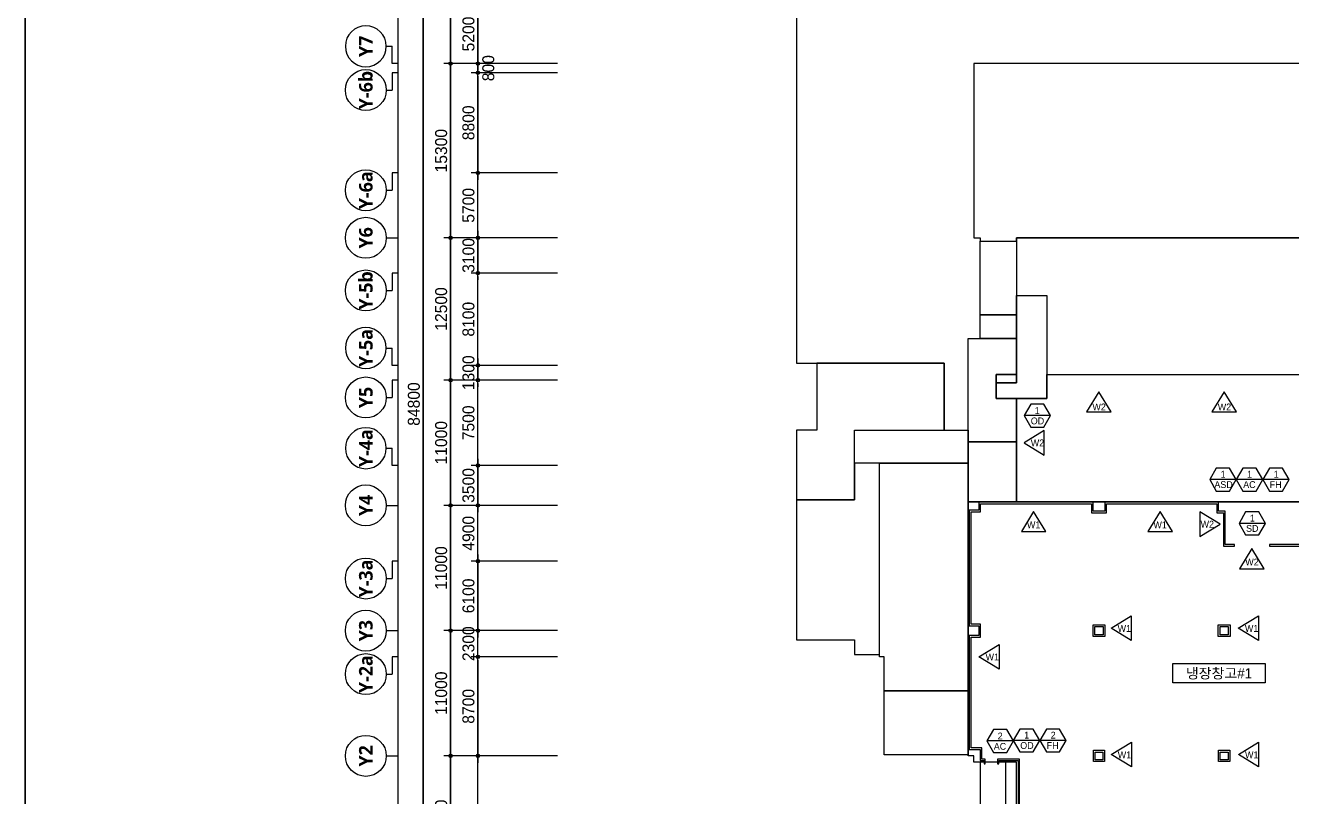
# Model space of a CAD drawing. Header units: millimetres. Extents: x 0 to 252000, y 0 to 178200.
# Drawn here: x 0 to 111317, y 65834 to 133578 of the extents above; entities that cross this region are included whole.
import ezdxf
from ezdxf.enums import TextEntityAlignment as Align

# ---------------------------------------------------------------- set-up
doc = ezdxf.new("R2010")
doc.units = ezdxf.units.MM
doc.header["$LTSCALE"] = 400
doc.header["$MEASUREMENT"] = 0
doc.header["$PDSIZE"] = -10
doc.layers.get('0').update_dxf_attribs({"linetype": 'CONTINUOUS'})
doc.layers.get('Defpoints').update_dxf_attribs({"color": 153, "linetype": 'CONTINUOUS'})
for name, color, linetype in [('A-ANNO-GRA1', 7, 'CONTINUOUS'), ('A-ANNO-TEXT1', 7, 'CONTINUOUS'), ('A-ANNO-TEXT2', 3, 'CONTINUOUS'), ('A-ST-AXIS-BUB', 7, 'CONTINUOUS'), ('A-ST-AXIS-DIM', 7, 'CONTINUOUS'), ('text', 3, 'CONTINUOUS'), ('X-SEC-종$0$A-ST-AXIS-BUB', 7, 'CONTINUOUS'), ('우레탄 스프레이 150t', 6, 'CONTINUOUS')]:
    doc.layers.add(name, color=color, linetype=linetype)
doc.layers.add('Defpoint', color=161, linetype='CONTINUOUS', plot=False)
doc.layers.add('면적', color=210, linetype='CONTINUOUS', plot=False)
doc.styles.add('SH_대대리576', font='NanumGothicBold.ttf')
doc.styles.add('SH_진천_나눔', font='gulim.ttc')
doc.styles.add('굴림', font='gulim.ttc')
doc.styles.add('송현플러스-돋움체', font='gulim.ttc')
doc.dimstyles.new('SHP 600', dxfattribs={"dimscale": 300, "dimtxt": 3.5, "dimasz": 1, "dimexe": 2, "dimexo": 2, "dimgap": 1, "dimtad": 1, "dimdec": 0, "dimzin": 0, "dimdsep": 46, "dimtxsty": '송현플러스-돋움체', "dimblk": 'DIMDOT', "dimcen": 0.09, "dimclrt": 3, "dimadec": 0, "dimazin": 1, "dimtfac": 1, "dimtdec": 0, "dimtix": 1, "dimtmove": 2, "dimatfit": 0, "dimldrblk": 'DIMDOT', "dimfxl": 1, "dimtolj": 1, "dimtzin": 0, "dimarcsym": 0})

# ---------------------------------------------------------------- blocks, each defined once
blk = doc.blocks.new('DIMDOT')
at = {"color": 0}
blk.add_line((-2, 0), (2, 0), dxfattribs=at)
for radius in [0.5, 0.25]:
    blk.add_circle((0, 0), radius, dxfattribs=at)
blk = doc.blocks.new('*D1904')
at = {"layer": 'A-ST-AXIS-DIM', "color": 0, "lineweight": -2}
for p, q in [((46782, 142716), (34382, 142716)), ((34982, 142416), (34982, 58216)), ((46782, 57916), (34382, 57916))]:
    blk.add_line(p, q, dxfattribs=at)
at = {"layer": 'Defpoints', "color": 0}
for p in [(47382, 142716), (34982, 57916), (47382, 57916)]:
    blk.add_point(p, dxfattribs=at)
at = {"layer": 'A-ST-AXIS-DIM', "color": 0, "linetype": 'ByBlock', "lineweight": -2, "xscale": 300, "yscale": 300, "zscale": 300}
for p, rotation in [((34982, 142716), 90), ((34982, 57916), 270)]:
    blk.add_blockref('DIMDOT', p, dxfattribs=dict(at, rotation=rotation))
at = {"layer": 'A-ST-AXIS-DIM', "color": 3, "insert": (34156, 100316), "char_height": 1050, "attachment_point": 5, "rotation": 90, "style": '송현플러스-돋움체'}
blk.add_mtext('\\A1;84800', dxfattribs=at)
blk = doc.blocks.new('*D1905')
at = {"layer": 'A-ST-AXIS-DIM', "color": 0, "lineweight": -2}
for p, q in [((46782, 69416), (36782, 69416)), ((37382, 69116), (37382, 58216)), ((46782, 57916), (36782, 57916))]:
    blk.add_line(p, q, dxfattribs=at)
at = {"layer": 'Defpoints', "color": 0}
for p in [(47382, 69416), (37382, 57916), (47382, 57916)]:
    blk.add_point(p, dxfattribs=at)
at = {"layer": 'A-ST-AXIS-DIM', "color": 0, "linetype": 'ByBlock', "lineweight": -2, "xscale": 300, "yscale": 300, "zscale": 300}
for p, rotation in [((37382, 69416), 90), ((37382, 57916), 270)]:
    blk.add_blockref('DIMDOT', p, dxfattribs=dict(at, rotation=rotation))
at = {"layer": 'A-ST-AXIS-DIM', "color": 3, "insert": (36556, 63666), "char_height": 1050, "attachment_point": 5, "rotation": 90, "style": '송현플러스-돋움체'}
blk.add_mtext('\\A1;11500', dxfattribs=at)
blk = doc.blocks.new('*D1906')
at = {"layer": 'A-ST-AXIS-DIM', "color": 0, "lineweight": -2}
for p, q in [((46782, 80416), (36782, 80416)), ((37382, 80116), (37382, 69716)), ((46782, 69416), (36782, 69416))]:
    blk.add_line(p, q, dxfattribs=at)
at = {"layer": 'Defpoints', "color": 0}
for p in [(47382, 80416), (37382, 69416), (47382, 69416)]:
    blk.add_point(p, dxfattribs=at)
at = {"layer": 'A-ST-AXIS-DIM', "color": 0, "linetype": 'ByBlock', "lineweight": -2, "xscale": 300, "yscale": 300, "zscale": 300}
for p, rotation in [((37382, 80416), 90), ((37382, 69416), 270)]:
    blk.add_blockref('DIMDOT', p, dxfattribs=dict(at, rotation=rotation))
at = {"layer": 'A-ST-AXIS-DIM', "color": 3, "insert": (36556, 74916), "char_height": 1050, "attachment_point": 5, "rotation": 90, "style": '송현플러스-돋움체'}
blk.add_mtext('\\A1;11000', dxfattribs=at)
blk = doc.blocks.new('*D1907')
at = {"layer": 'A-ST-AXIS-DIM', "color": 0, "lineweight": -2}
for p, q in [((46782, 91416), (36782, 91416)), ((37382, 91116), (37382, 80716)), ((46782, 80416), (36782, 80416))]:
    blk.add_line(p, q, dxfattribs=at)
at = {"layer": 'Defpoints', "color": 0}
for p in [(47382, 91416), (37382, 80416), (47382, 80416)]:
    blk.add_point(p, dxfattribs=at)
at = {"layer": 'A-ST-AXIS-DIM', "color": 0, "linetype": 'ByBlock', "lineweight": -2, "xscale": 300, "yscale": 300, "zscale": 300}
for p, rotation in [((37382, 91416), 90), ((37382, 80416), 270)]:
    blk.add_blockref('DIMDOT', p, dxfattribs=dict(at, rotation=rotation))
at = {"layer": 'A-ST-AXIS-DIM', "color": 3, "insert": (36556, 85916), "char_height": 1050, "attachment_point": 5, "rotation": 90, "style": '송현플러스-돋움체'}
blk.add_mtext('\\A1;11000', dxfattribs=at)
blk = doc.blocks.new('*D1908')
at = {"layer": 'A-ST-AXIS-DIM', "color": 0, "lineweight": -2}
for p, q in [((46782, 102416), (36782, 102416)), ((37382, 102116), (37382, 91716)), ((46782, 91416), (36782, 91416))]:
    blk.add_line(p, q, dxfattribs=at)
at = {"layer": 'Defpoints', "color": 0}
for p in [(47382, 102416), (37382, 91416), (47382, 91416)]:
    blk.add_point(p, dxfattribs=at)
at = {"layer": 'A-ST-AXIS-DIM', "color": 0, "linetype": 'ByBlock', "lineweight": -2, "xscale": 300, "yscale": 300, "zscale": 300}
for p, rotation in [((37382, 102416), 90), ((37382, 91416), 270)]:
    blk.add_blockref('DIMDOT', p, dxfattribs=dict(at, rotation=rotation))
at = {"layer": 'A-ST-AXIS-DIM', "color": 3, "insert": (36556, 96916), "char_height": 1050, "attachment_point": 5, "rotation": 90, "style": '송현플러스-돋움체'}
blk.add_mtext('\\A1;11000', dxfattribs=at)
blk = doc.blocks.new('*D1909')
at = {"layer": 'A-ST-AXIS-DIM', "color": 0, "lineweight": -2}
for p, q in [((46782, 114916), (36782, 114916)), ((37382, 114616), (37382, 102716)), ((46782, 102416), (36782, 102416))]:
    blk.add_line(p, q, dxfattribs=at)
at = {"layer": 'Defpoints', "color": 0}
for p in [(47382, 114916), (37382, 102416), (47382, 102416)]:
    blk.add_point(p, dxfattribs=at)
at = {"layer": 'A-ST-AXIS-DIM', "color": 0, "linetype": 'ByBlock', "lineweight": -2, "xscale": 300, "yscale": 300, "zscale": 300}
for p, rotation in [((37382, 114916), 90), ((37382, 102416), 270)]:
    blk.add_blockref('DIMDOT', p, dxfattribs=dict(at, rotation=rotation))
at = {"layer": 'A-ST-AXIS-DIM', "color": 3, "insert": (36556, 108666), "char_height": 1050, "attachment_point": 5, "rotation": 90, "style": '송현플러스-돋움체'}
blk.add_mtext('\\A1;12500', dxfattribs=at)
blk = doc.blocks.new('*D1910')
at = {"layer": 'A-ST-AXIS-DIM', "color": 0, "lineweight": -2}
for p, q in [((46782, 130216), (36782, 130216)), ((37382, 129916), (37382, 115216)), ((46782, 114916), (36782, 114916))]:
    blk.add_line(p, q, dxfattribs=at)
at = {"layer": 'Defpoints', "color": 0}
for p in [(47382, 130216), (37382, 114916), (47382, 114916)]:
    blk.add_point(p, dxfattribs=at)
at = {"layer": 'A-ST-AXIS-DIM', "color": 0, "linetype": 'ByBlock', "lineweight": -2, "xscale": 300, "yscale": 300, "zscale": 300}
for p, rotation in [((37382, 130216), 90), ((37382, 114916), 270)]:
    blk.add_blockref('DIMDOT', p, dxfattribs=dict(at, rotation=rotation))
at = {"layer": 'A-ST-AXIS-DIM', "color": 3, "insert": (36556, 122566), "char_height": 1050, "attachment_point": 5, "rotation": 90, "style": '송현플러스-돋움체'}
blk.add_mtext('\\A1;15300', dxfattribs=at)
blk = doc.blocks.new('*D1911')
at = {"layer": 'A-ST-AXIS-DIM', "color": 0, "lineweight": -2}
for p, q in [((46782, 142716), (36782, 142716)), ((37382, 142416), (37382, 130516)), ((46782, 130216), (36782, 130216))]:
    blk.add_line(p, q, dxfattribs=at)
at = {"layer": 'Defpoints', "color": 0}
for p in [(47382, 142716), (37382, 130216), (47382, 130216)]:
    blk.add_point(p, dxfattribs=at)
at = {"layer": 'A-ST-AXIS-DIM', "color": 0, "linetype": 'ByBlock', "lineweight": -2, "xscale": 300, "yscale": 300, "zscale": 300}
for p, rotation in [((37382, 142716), 90), ((37382, 130216), 270)]:
    blk.add_blockref('DIMDOT', p, dxfattribs=dict(at, rotation=rotation))
at = {"layer": 'A-ST-AXIS-DIM', "color": 3, "insert": (36556, 136466), "char_height": 1050, "attachment_point": 5, "rotation": 90, "style": '송현플러스-돋움체'}
blk.add_mtext('\\A1;12500', dxfattribs=at)
blk = doc.blocks.new('A-ST-AXIS-BUB-1')
at = {"layer": 'A-ST-AXIS-BUB'}
blk.add_line((0, 350), (0, 0), dxfattribs=at)
blk.add_circle((0, 950), 600, dxfattribs=at)
blk = doc.blocks.new('A-ST-AXIS-BUB-2')
at = {"layer": 'X-SEC-종$0$A-ST-AXIS-BUB'}
blk.add_line((1800, 1050, -103000), (1800, 525, -103000), dxfattribs=at)
at = {"layer": 'X-SEC-종$0$A-ST-AXIS-BUB', "elevation": -103000}
blk.add_lwpolyline([(3323, 0), (3323, 525), (1800, 525)], dxfattribs=at)
at = {"layer": 'X-SEC-종$0$A-ST-AXIS-BUB'}
blk.add_circle((1800, 2850, -103000), 1800, dxfattribs=at)
blk = doc.blocks.new('*D1945')
at = {"layer": 'A-ST-AXIS-DIM', "color": 0, "lineweight": -2}
for p, q in [((46782, 80416), (39182, 80416)), ((39782, 80716), (39782, 81016)), ((39782, 78116), (39782, 80416)), ((46782, 78116), (39182, 78116)), ((39782, 77816), (39782, 77516))]:
    blk.add_line(p, q, dxfattribs=at)
at = {"layer": 'Defpoints', "color": 0}
for p in [(39782, 80416), (47382, 80416), (47382, 78116)]:
    blk.add_point(p, dxfattribs=at)
at = {"layer": 'A-ST-AXIS-DIM', "color": 0, "linetype": 'ByBlock', "lineweight": -2, "xscale": 300, "yscale": 300, "zscale": 300}
for p, rotation in [((39782, 80416), 270), ((39782, 78116), 90)]:
    blk.add_blockref('DIMDOT', p, dxfattribs=dict(at, rotation=rotation))
at = {"layer": 'A-ST-AXIS-DIM', "color": 3, "insert": (38956, 79266), "char_height": 1050, "attachment_point": 5, "rotation": 90, "style": '송현플러스-돋움체'}
blk.add_mtext('\\A1;2300', dxfattribs=at)
blk = doc.blocks.new('*D1946')
at = {"layer": 'A-ST-AXIS-DIM', "color": 0, "lineweight": -2}
for p, q in [((46782, 78116), (39182, 78116)), ((39782, 77816), (39782, 69716)), ((46782, 69416), (39182, 69416))]:
    blk.add_line(p, q, dxfattribs=at)
at = {"layer": 'Defpoints', "color": 0}
for p in [(47382, 78116), (39782, 69416), (47382, 69416)]:
    blk.add_point(p, dxfattribs=at)
at = {"layer": 'A-ST-AXIS-DIM', "color": 0, "linetype": 'ByBlock', "lineweight": -2, "xscale": 300, "yscale": 300, "zscale": 300}
for p, rotation in [((39782, 78116), 90), ((39782, 69416), 270)]:
    blk.add_blockref('DIMDOT', p, dxfattribs=dict(at, rotation=rotation))
at = {"layer": 'A-ST-AXIS-DIM', "color": 3, "insert": (38956, 73766), "char_height": 1050, "attachment_point": 5, "rotation": 90, "style": '송현플러스-돋움체'}
blk.add_mtext('\\A1;8700', dxfattribs=at)
blk = doc.blocks.new('*D1947')
at = {"layer": 'A-ST-AXIS-DIM', "color": 0, "lineweight": -2}
for p, q in [((46782, 86516), (39182, 86516)), ((39782, 86216), (39782, 80716)), ((46782, 80416), (39182, 80416))]:
    blk.add_line(p, q, dxfattribs=at)
at = {"layer": 'Defpoints', "color": 0}
for p in [(47382, 86516), (39782, 80416), (47382, 80416)]:
    blk.add_point(p, dxfattribs=at)
at = {"layer": 'A-ST-AXIS-DIM', "color": 0, "linetype": 'ByBlock', "lineweight": -2, "xscale": 300, "yscale": 300, "zscale": 300}
for p, rotation in [((39782, 86516), 90), ((39782, 80416), 270)]:
    blk.add_blockref('DIMDOT', p, dxfattribs=dict(at, rotation=rotation))
at = {"layer": 'A-ST-AXIS-DIM', "color": 3, "insert": (38956, 83466), "char_height": 1050, "attachment_point": 5, "rotation": 90, "style": '송현플러스-돋움체'}
blk.add_mtext('\\A1;6100', dxfattribs=at)
blk = doc.blocks.new('*D1948')
at = {"layer": 'A-ST-AXIS-DIM', "color": 0, "lineweight": -2}
for p, q in [((46782, 91416), (39182, 91416)), ((39782, 86816), (39782, 91116)), ((46782, 86516), (39182, 86516))]:
    blk.add_line(p, q, dxfattribs=at)
at = {"layer": 'Defpoints', "color": 0}
for p in [(39782, 91416), (47382, 91416), (47382, 86516)]:
    blk.add_point(p, dxfattribs=at)
at = {"layer": 'A-ST-AXIS-DIM', "color": 0, "linetype": 'ByBlock', "lineweight": -2, "xscale": 300, "yscale": 300, "zscale": 300}
for p, rotation in [((39782, 91416), 90), ((39782, 86516), 270)]:
    blk.add_blockref('DIMDOT', p, dxfattribs=dict(at, rotation=rotation))
at = {"layer": 'A-ST-AXIS-DIM', "color": 3, "insert": (38956, 88966), "char_height": 1050, "attachment_point": 5, "rotation": 90, "style": '송현플러스-돋움체'}
blk.add_mtext('\\A1;4900', dxfattribs=at)
blk = doc.blocks.new('*D1949')
at = {"layer": 'A-ST-AXIS-DIM', "color": 0, "lineweight": -2}
for p, q in [((46782, 94916), (39182, 94916)), ((39782, 94616), (39782, 91716)), ((46782, 91416), (39182, 91416))]:
    blk.add_line(p, q, dxfattribs=at)
at = {"layer": 'Defpoints', "color": 0}
for p in [(47382, 94916), (39782, 91416), (47382, 91416)]:
    blk.add_point(p, dxfattribs=at)
at = {"layer": 'A-ST-AXIS-DIM', "color": 0, "linetype": 'ByBlock', "lineweight": -2, "xscale": 300, "yscale": 300, "zscale": 300}
for p, rotation in [((39782, 94916), 90), ((39782, 91416), 270)]:
    blk.add_blockref('DIMDOT', p, dxfattribs=dict(at, rotation=rotation))
at = {"layer": 'A-ST-AXIS-DIM', "color": 3, "insert": (38956, 93166), "char_height": 1050, "attachment_point": 5, "rotation": 90, "style": '송현플러스-돋움체'}
blk.add_mtext('\\A1;3500', dxfattribs=at)
blk = doc.blocks.new('*D1950')
at = {"layer": 'A-ST-AXIS-DIM', "color": 0, "lineweight": -2}
for p, q in [((46782, 102416), (39182, 102416)), ((39782, 95216), (39782, 102116)), ((46782, 94916), (39182, 94916))]:
    blk.add_line(p, q, dxfattribs=at)
at = {"layer": 'Defpoints', "color": 0}
for p in [(39782, 102416), (47382, 102416), (47382, 94916)]:
    blk.add_point(p, dxfattribs=at)
at = {"layer": 'A-ST-AXIS-DIM', "color": 0, "linetype": 'ByBlock', "lineweight": -2, "xscale": 300, "yscale": 300, "zscale": 300}
for p, rotation in [((39782, 102416), 90), ((39782, 94916), 270)]:
    blk.add_blockref('DIMDOT', p, dxfattribs=dict(at, rotation=rotation))
at = {"layer": 'A-ST-AXIS-DIM', "color": 3, "insert": (38956, 98666), "char_height": 1050, "attachment_point": 5, "rotation": 90, "style": '송현플러스-돋움체'}
blk.add_mtext('\\A1;7500', dxfattribs=at)
blk = doc.blocks.new('*D1951')
at = {"layer": 'A-ST-AXIS-DIM', "color": 0, "lineweight": -2}
for p, q in [((46782, 103716), (39182, 103716)), ((39782, 104016), (39782, 104316)), ((39782, 103716), (39782, 102416)), ((46782, 102416), (39182, 102416)), ((39782, 102116), (39782, 101816))]:
    blk.add_line(p, q, dxfattribs=at)
at = {"layer": 'Defpoints', "color": 0}
for p in [(47382, 103716), (39782, 102416), (47382, 102416)]:
    blk.add_point(p, dxfattribs=at)
at = {"layer": 'A-ST-AXIS-DIM', "color": 0, "linetype": 'ByBlock', "lineweight": -2, "xscale": 300, "yscale": 300, "zscale": 300}
for p, rotation in [((39782, 103716), 270), ((39782, 102416), 90)]:
    blk.add_blockref('DIMDOT', p, dxfattribs=dict(at, rotation=rotation))
at = {"layer": 'A-ST-AXIS-DIM', "color": 3, "insert": (38956, 103066), "char_height": 1050, "attachment_point": 5, "rotation": 90, "style": '송현플러스-돋움체'}
blk.add_mtext('\\A1;1300', dxfattribs=at)
blk = doc.blocks.new('*D1952')
at = {"layer": 'A-ST-AXIS-DIM', "color": 0, "lineweight": -2}
for p, q in [((46782, 111816), (39182, 111816)), ((39782, 104016), (39782, 111516)), ((46782, 103716), (39182, 103716))]:
    blk.add_line(p, q, dxfattribs=at)
at = {"layer": 'Defpoints', "color": 0}
for p in [(39782, 111816), (47382, 111816), (47382, 103716)]:
    blk.add_point(p, dxfattribs=at)
at = {"layer": 'A-ST-AXIS-DIM', "color": 0, "linetype": 'ByBlock', "lineweight": -2, "xscale": 300, "yscale": 300, "zscale": 300}
for p, rotation in [((39782, 111816), 90), ((39782, 103716), 270)]:
    blk.add_blockref('DIMDOT', p, dxfattribs=dict(at, rotation=rotation))
at = {"layer": 'A-ST-AXIS-DIM', "color": 3, "insert": (38956, 107766), "char_height": 1050, "attachment_point": 5, "rotation": 90, "style": '송현플러스-돋움체'}
blk.add_mtext('\\A1;8100', dxfattribs=at)
blk = doc.blocks.new('*D1953')
at = {"layer": 'A-ST-AXIS-DIM', "color": 0, "lineweight": -2}
for p, q in [((46782, 114916), (39182, 114916)), ((39782, 115216), (39782, 115516)), ((39782, 114916), (39782, 111816)), ((46782, 111816), (39182, 111816)), ((39782, 111516), (39782, 111216))]:
    blk.add_line(p, q, dxfattribs=at)
at = {"layer": 'Defpoints', "color": 0}
for p in [(47382, 114916), (39782, 111816), (47382, 111816)]:
    blk.add_point(p, dxfattribs=at)
at = {"layer": 'A-ST-AXIS-DIM', "color": 0, "linetype": 'ByBlock', "lineweight": -2, "xscale": 300, "yscale": 300, "zscale": 300}
for p, rotation in [((39782, 114916), 270), ((39782, 111816), 90)]:
    blk.add_blockref('DIMDOT', p, dxfattribs=dict(at, rotation=rotation))
at = {"layer": 'A-ST-AXIS-DIM', "color": 3, "insert": (38956, 113366), "char_height": 1050, "attachment_point": 5, "rotation": 90, "style": '송현플러스-돋움체'}
blk.add_mtext('\\A1;3100', dxfattribs=at)
blk = doc.blocks.new('*D1954')
at = {"layer": 'A-ST-AXIS-DIM', "color": 0, "lineweight": -2}
for p, q in [((46782, 120616), (39182, 120616)), ((39782, 115216), (39782, 120316)), ((46782, 114916), (39182, 114916))]:
    blk.add_line(p, q, dxfattribs=at)
at = {"layer": 'Defpoints', "color": 0}
for p in [(39782, 120616), (47382, 120616), (47382, 114916)]:
    blk.add_point(p, dxfattribs=at)
at = {"layer": 'A-ST-AXIS-DIM', "color": 0, "linetype": 'ByBlock', "lineweight": -2, "xscale": 300, "yscale": 300, "zscale": 300}
for p, rotation in [((39782, 120616), 90), ((39782, 114916), 270)]:
    blk.add_blockref('DIMDOT', p, dxfattribs=dict(at, rotation=rotation))
at = {"layer": 'A-ST-AXIS-DIM', "color": 3, "insert": (38956, 117766), "char_height": 1050, "attachment_point": 5, "rotation": 90, "style": '송현플러스-돋움체'}
blk.add_mtext('\\A1;5700', dxfattribs=at)
blk = doc.blocks.new('*D1955')
at = {"layer": 'A-ST-AXIS-DIM', "color": 0, "lineweight": -2}
for p, q in [((46782, 129416), (39182, 129416)), ((39782, 129116), (39782, 120916)), ((46782, 120616), (39182, 120616))]:
    blk.add_line(p, q, dxfattribs=at)
at = {"layer": 'Defpoints', "color": 0}
for p in [(47382, 129416), (39782, 120616), (47382, 120616)]:
    blk.add_point(p, dxfattribs=at)
at = {"layer": 'A-ST-AXIS-DIM', "color": 0, "linetype": 'ByBlock', "lineweight": -2, "xscale": 300, "yscale": 300, "zscale": 300}
for p, rotation in [((39782, 129416), 90), ((39782, 120616), 270)]:
    blk.add_blockref('DIMDOT', p, dxfattribs=dict(at, rotation=rotation))
at = {"layer": 'A-ST-AXIS-DIM', "color": 3, "insert": (38956, 125016), "char_height": 1050, "attachment_point": 5, "rotation": 90, "style": '송현플러스-돋움체'}
blk.add_mtext('\\A1;8800', dxfattribs=at)
blk = doc.blocks.new('*D1956')
at = {"layer": 'A-ST-AXIS-DIM', "color": 0, "lineweight": -2}
for p, q in [((39782, 130516), (39782, 130816)), ((46782, 130216), (39182, 130216)), ((46782, 129416), (39182, 129416)), ((39782, 129416), (39782, 130216)), ((39782, 129116), (39782, 128816))]:
    blk.add_line(p, q, dxfattribs=at)
at = {"layer": 'Defpoints', "color": 0}
for p in [(39782, 130216), (47382, 130216), (47382, 129416)]:
    blk.add_point(p, dxfattribs=at)
at = {"layer": 'A-ST-AXIS-DIM', "color": 0, "linetype": 'ByBlock', "lineweight": -2, "xscale": 300, "yscale": 300, "zscale": 300}
for p, rotation in [((39782, 130216), 270), ((39782, 129416), 90)]:
    blk.add_blockref('DIMDOT', p, dxfattribs=dict(at, rotation=rotation))
at = {"layer": 'A-ST-AXIS-DIM', "color": 3, "insert": (40702, 129816), "char_height": 1050, "attachment_point": 5, "rotation": 90, "style": '송현플러스-돋움체'}
blk.add_mtext('\\A1;800', dxfattribs=at)
blk = doc.blocks.new('*D1957')
at = {"layer": 'A-ST-AXIS-DIM', "color": 0, "lineweight": -2}
for p, q in [((46782, 135416), (39182, 135416)), ((39782, 135116), (39782, 130516)), ((46782, 130216), (39182, 130216))]:
    blk.add_line(p, q, dxfattribs=at)
at = {"layer": 'Defpoints', "color": 0}
for p in [(47382, 135416), (39782, 130216), (47382, 130216)]:
    blk.add_point(p, dxfattribs=at)
at = {"layer": 'A-ST-AXIS-DIM', "color": 0, "linetype": 'ByBlock', "lineweight": -2, "xscale": 300, "yscale": 300, "zscale": 300}
for p, rotation in [((39782, 135416), 90), ((39782, 130216), 270)]:
    blk.add_blockref('DIMDOT', p, dxfattribs=dict(at, rotation=rotation))
at = {"layer": 'A-ST-AXIS-DIM', "color": 3, "insert": (38956, 132816), "char_height": 1050, "attachment_point": 5, "rotation": 90, "style": '송현플러스-돋움체'}
blk.add_mtext('\\A1;5200', dxfattribs=at)
blk = doc.blocks.new('G$C67953E58')
at = {"layer": '면적'}
for points in [[(95200, 72300), (54600, 72300), (54600, 84800), (48600, 84800), (0, 84800), (0, 46000), (1300, 46000), (1800, 46000), (13000, 46000), (13000, 40100), (15100, 40100), (15100, 48150), (16150, 48150), (16150, 50250), (16150, 56700), (19350, 56700), (19350, 56700), (19350, 57000), (55850, 57000), (55850, 56700), (55850, 56700), (59100, 56700), (59100, 57000), (95200, 57000)], [(19350, 56700), (19350, 51920), (22000, 51920), (22000, 45000), (53200, 45000), (53200, 51920), (55850, 51920), (55850, 56700), (55850, 56700), (55850, 57000), (19350, 57000), (19350, 56700)], [(16150, 56700), (19350, 56700), (19350, 50250), (16150, 50250)], [(17570, 42890), (17570, 44250), (19350, 44250), (19350, 51920), (22000, 51920), (22000, 45000), (22000, 45000), (22000, 42890), (19350, 42890), (19350, 42890)], [(19350, 48150), (16150, 48150), (16150, 50250), (19350, 50250)], [(15100, 48150), (19350, 48150), (19350, 45000), (17570, 45000), (17570, 42890), (19350, 42890), (19350, 39090), (15100, 39090)], [(0, 40100), (0, 34000), (5100, 34000), (5100, 40100), (13000, 40100), (13000, 46000), (1800, 46000), (1800, 40100)], [(17570, 45000), (19350, 45000), (19350, 44250), (17570, 44250)], [(19350, 33800), (19350, 42890), (22000, 42890), (22000, 45000), (53200, 45000), (53200, 45025), (60100, 45025), (60100, 45000), (108200, 45000), (108200, 45025), (114600, 45025), (114600, 33800)], [(5100, 40100), (15100, 40100), (15100, 37200), (5100, 37200)], [(15100, 39090), (19350, 39090), (19350, 33800), (15100, 33800)], [(0, 34000), (0, 21700), (5100, 21700), (5100, 20400), (7300, 20400), (7300, 37200), (5100, 37200), (5100, 34000), (0, 34000)], [(7700, 17200), (7700, 20200), (7300, 20200), (7300, 37200), (15100, 37200), (15100, 17200)], [(15100, 33800), (59600, 33800), (59600, 12200), (58300, 12200), (58300, 8850), (55850, 8850), (55850, 0), (19350, 0), (19350, 10950), (15600, 10950), (15600, 11500), (15100, 11500)], [(7700, 17200), (15100, 17200), (15100, 11600), (7700, 11600), (7700, 17200)], [(18400, 10950), (16150, 10950), (16150, 550), (19350, 550), (19350, 6750), (18400, 6750)]]:
    blk.add_lwpolyline(points, close=True, dxfattribs=at)
blk.add_lwpolyline([(54600, 72300), (15600, 72300), (15600, 57000), (16150, 57000), (16150, 56700)], dxfattribs=at)
blk = doc.blocks.new('A$C72189b51')
at = {"layer": 'text', "color": 1}
for p, q in [((-3486, 1674, 103000), (-4069, 665, 103000)), ((-2320, 1674, 103000), (-3486, 1674, 103000)), ((-1737, 665, 103000), (-2320, 1674, 103000)), ((-1737, 665, 103000), (-4069, 665, 103000)), ((-4069, 665, 103000), (-3486, -345, 103000)), ((-2320, -345, 103000), (-1737, 665, 103000)), ((-3486, -345, 103000), (-2320, -345, 103000))]:
    blk.add_line(p, q, dxfattribs=at)

msp = doc.modelspace()

# ---------------------------------------------------------------- linework, layer by layer
at = {"color": 6, "elevation": 103000}
for points in [[(95444.9, 99622.8), (94362.1, 101398.7), (93279.3, 99622.8), (95444.9, 99622.8)], [(106464.6, 99622.8), (105381.8, 101398.7), (104299, 99622.8), (106464.6, 99622.8)], [(89565.7, 97988), (87789.8, 96905.3), (89565.7, 95822.5), (89565.7, 97988)], [(89718.7, 89115.5), (88636, 90891.3), (87553.2, 89115.5), (89718.7, 89115.5)], [(100835.7, 89115.5), (99752.9, 90891.3), (98670.1, 89115.5), (100835.7, 89115.5)], [(103243.5, 88695.4), (105019.4, 89778.2), (103243.5, 90861), (103243.5, 88695.4)], [(108910.8, 85847.5), (107828, 87623.4), (106745.2, 85847.5), (108910.8, 85847.5)], [(97213.5, 79540.6), (95437.7, 80623.4), (97213.5, 81706.2), (97213.5, 79540.6)], [(108403.5, 79540.6), (106627.7, 80623.4), (108403.5, 81706.2), (108403.5, 79540.6)], [(85607.7, 77033.6), (83831.8, 78116.3), (85607.7, 79199.1), (85607.7, 77033.6)], [(97223.5, 68440.6), (95447.7, 69523.4), (97223.5, 70606.2), (97223.5, 68440.6)], [(108413.5, 68440.6), (106637.7, 69523.4), (108413.5, 70606.2), (108413.5, 68440.6)]]:
    msp.add_lwpolyline(points, dxfattribs=at)
at = {"layer": 'A-ANNO-GRA1', "elevation": -103000}
msp.add_lwpolyline([(100857.8, 77535.6), (109000.6, 77535.6), (109000.6, 75821.3), (100857.8, 75821.3)], close=True, dxfattribs=at)
at = {"layer": 'Defpoint'}
for points in [[(0, 178200), (252000, 178200), (252000, 0), (0, 0)], [(252000, 178200), (0, 178200), (0, 0), (252000, 0)], [(203981.8, 36444.9), (32781.8, 36444.9), (32781.8, 165016.3), (203981.8, 165016.3)], [(201781.8, 38644.9), (34981.8, 38644.9), (34981.8, 162816.3), (201781.8, 162816.3)], [(199381.8, 41044.9), (37381.8, 41044.9), (37381.8, 160416.3), (199381.8, 160416.3)], [(196981.8, 43444.9), (39781.8, 43444.9), (39781.8, 158016.3), (196981.8, 158016.3)]]:
    msp.add_lwpolyline(points, close=True, dxfattribs=at)
at = {"layer": 'text', "color": 1}
for p, q in [((104691.5, 94690.2), (104108.7, 93680.7)), ((105857.2, 94690.2), (104691.5, 94690.2)), ((106440, 93680.7), (105857.2, 94690.2)), ((107022.8, 94690.2), (106440, 93680.7)), ((108188.5, 94690.2), (107022.8, 94690.2)), ((108771.4, 93680.7), (108188.5, 94690.2)), ((109354.2, 94690.2), (108771.4, 93680.7)), ((110519.9, 94690.2), (109354.2, 94690.2)), ((111102.7, 93680.7), (110519.9, 94690.2)), ((106440, 93680.7), (104108.7, 93680.7)), ((104108.7, 93680.7), (104691.5, 92671.2)), ((105857.2, 92671.2), (106440, 93680.7)), ((108771.4, 93680.7), (106440, 93680.7)), ((106440, 93680.7), (107022.8, 92671.2)), ((108188.5, 92671.2), (108771.4, 93680.7)), ((111102.7, 93680.7), (108771.4, 93680.7)), ((108771.4, 93680.7), (109354.2, 92671.2)), ((110519.9, 92671.2), (111102.7, 93680.7)), ((104691.5, 92671.2), (105857.2, 92671.2)), ((107022.8, 92671.2), (108188.5, 92671.2)), ((109354.2, 92671.2), (110519.9, 92671.2)), ((107272, 90839.5), (106689.2, 89830)), ((108437.7, 90839.5), (107272, 90839.5)), ((109020.6, 89830), (108437.7, 90839.5)), ((109020.6, 89830), (106689.2, 89830)), ((106689.2, 89830), (107272, 88820.5)), ((108437.7, 88820.5), (109020.6, 89830)), ((107272, 88820.5), (108437.7, 88820.5)), ((87423.8, 71775.6, 103000), (86841, 70766.1, 103000)), ((88589.5, 71775.6, 103000), (87423.8, 71775.6, 103000)), ((89172.3, 70766.1, 103000), (88589.5, 71775.6, 103000)), ((89755.2, 71775.6, 103000), (89172.3, 70766.1, 103000)), ((90920.9, 71775.6, 103000), (89755.2, 71775.6, 103000)), ((91503.7, 70766.1, 103000), (90920.9, 71775.6, 103000)), ((89172.3, 70766.1, 103000), (86841, 70766.1, 103000)), ((86841, 70766.1, 103000), (87423.8, 69756.6, 103000)), ((88589.5, 69756.6, 103000), (89172.3, 70766.1, 103000)), ((91503.7, 70766.1, 103000), (89172.3, 70766.1, 103000)), ((89172.3, 70766.1, 103000), (89755.2, 69756.6, 103000)), ((90920.9, 69756.6, 103000), (91503.7, 70766.1, 103000)), ((87423.8, 69756.6, 103000), (88589.5, 69756.6, 103000)), ((89755.2, 69756.6, 103000), (90920.9, 69756.6, 103000))]:
    msp.add_line(p, q, dxfattribs=at)
at = {"layer": '우레탄 스프레이 150t', "elevation": 103000}
msp.add_lwpolyline([(104877.8, 91691.3), (94885.8, 91691.3), (94885.8, 90912.3), (94760.8, 90912.3), (93877.8, 90912.3), (93877.8, 91691.3), (83810.8, 91691.3), (83810.8, 90987.3), (82981.8, 90987.3), (82981.8, 80845.3), (83810.8, 80845.3), (83810.8, 79987.3), (82981.8, 79987.3), (82981.8, 69966.3), (83931.8, 69966.3), (83931.8, 69016.3), (84281.8, 69016.3), (84281.8, 68716.3), (84381.8, 68716.3), (84381.8, 69116.3), (84081.8, 69116.3), (84081.8, 70116.3), (83131.8, 70116.3), (83131.8, 79837.3), (83960.8, 79837.3), (83960.8, 80995.3), (83131.8, 80995.3), (83131.8, 90837.3), (83960.8, 90837.3), (83960.8, 91541.3), (93727.8, 91541.3), (93727.8, 90762.3), (95035.8, 90762.3), (95035.8, 91541.3), (99106.8, 91541.3), (99256.8, 91541.3), (104727.8, 91541.3), (104727.8, 90762.3), (105310.8, 90762.3), (105310.8, 87820.3), (106305.8, 87820.3), (106305.8, 87970.3), (105460.8, 87970.3), (105460.8, 90912.3), (104877.8, 90912.3), (104877.8, 91691.3)], dxfattribs=at)
at = {"layer": '우레탄 스프레이 150t'}
for points in [[(116302.8, 87970.3), (109365.8, 87970.3), (109365.8, 87820.3), (116452.8, 87820.3)], [(123481.8, 68211.3), (123381.8, 68211.3), (123381.8, 59016.3), (87381.8, 59016.3), (87381.8, 69116.3), (85461.8, 69116.3), (85461.8, 68716.3), (85561.8, 68716.3), (85561.8, 69016.3), (87281.8, 69016.3), (87281.8, 58816.3), (123481.8, 58816.3), (123481.8, 68211.3)]]:
    msp.add_lwpolyline(points, dxfattribs=at)
at = {"layer": '우레탄 스프레이 150t', "elevation": 103000}
for points in [[(93867.8, 80933.3), (94895.8, 80933.3), (94895.8, 79902.3), (93867.8, 79902.3)], [(94017.8, 80783.3), (94745.8, 80783.3), (94745.8, 80052.3), (94017.8, 80052.3)], [(105895.8, 79902.3), (104867.8, 79902.3), (104867.8, 80930.3), (105895.8, 80930.3)], [(105745.8, 80052.3), (105017.8, 80052.3), (105017.8, 80780.3), (105745.8, 80780.3)], [(93892.8, 69905.3), (94870.8, 69905.3), (94870.8, 68927.3), (93892.8, 68927.3)], [(94042.8, 69755.3), (94720.8, 69755.3), (94720.8, 69077.3), (94042.8, 69077.3)], [(104892.8, 69905.3), (105870.8, 69905.3), (105870.8, 68927.3), (104892.8, 68927.3)], [(105042.8, 69755.3), (105720.8, 69755.3), (105720.8, 69077.3), (105042.8, 69077.3)]]:
    msp.add_lwpolyline(points, close=True, dxfattribs=at)

# ---------------------------------------------------------------- block references
msp.add_blockref('G$C67953E58', (67781.8, 57916.3))
at = {"layer": 'A-ST-AXIS-BUB', "xscale": -1}
for p, rotation in [((32781.8, 133539.2), 89.99999999999987), ((32781.8, 107039.2), 89.99999999999987), ((32781.8, 98239.2), 89.9999999999999)]:
    msp.add_blockref('A-ST-AXIS-BUB-2', p, dxfattribs=dict(at, rotation=rotation))
at = {"layer": 'A-ST-AXIS-BUB'}
for p, rotation in [((32781.8, 126093.4), 90), ((32781.8, 117293.4), 90), ((32781.8, 108493.4), 90), ((32781.8, 99093.4), 90.00000000000001), ((32781.8, 83193.4), 90), ((32781.8, 74793.4), 90)]:
    msp.add_blockref('A-ST-AXIS-BUB-2', p, dxfattribs=dict(at, rotation=rotation))
at = {"layer": 'A-ST-AXIS-BUB', "xscale": 3, "yscale": 3, "zscale": 3, "rotation": 90}
for p in [(32781.8, 114916.3), (32781.8, 91416.3), (32781.8, 80416.3), (32781.8, 69416.3)]:
    msp.add_blockref('A-ST-AXIS-BUB-1', p, dxfattribs=at)
at = {"layer": '우레탄 스프레이 150t'}
for p in [(91862.5, 98635.5, -103000), (88602.1, 70060.3, 103000)]:
    msp.add_blockref('A$C72189b51', p, dxfattribs=at)

# ---------------------------------------------------------------- texts
at = {"layer": 'A-ANNO-TEXT1', "style": 'SH_대대리576'}
for s, p in [('Y7', (29931.8, 131739.2)), ('Y-6b', (29931.8, 127893.4)), ('Y-6a', (29931.8, 119093.4)), ('Y6', (29931.8, 114916.3)), ('Y-5b', (29931.8, 110293.4)), ('Y-5a', (29931.8, 105239.2)), ('Y5', (29931.8, 100893.4)), ('Y-4a', (29931.8, 96439.2)), ('Y4', (29931.8, 91416.3)), ('Y-3a', (29931.8, 84993.4)), ('Y3', (29931.8, 80416.3)), ('Y-2a', (29931.8, 76593.4)), ('Y2', (29931.8, 69416.3))]:
    msp.add_text(s, height=1200, rotation=90, dxfattribs=at).set_placement(p, align=Align.MIDDLE_CENTER)
at = {"layer": 'A-ANNO-TEXT2', "style": 'SH_진천_나눔'}
msp.add_text('냉장창고#1', height=900, dxfattribs=at).set_placement((104929.2, 76678.5, -103000), align=Align.MIDDLE)
at = {"layer": 'text', "style": '굴림'}
for s, p in [('W2', (94391.2, 100060.2, 103000)), ('W2', (105411, 100060.2, 103000)), ('W2', (88973.7, 96905.3, 103000)), ('W1', (88636, 89707.3, 103000)), ('W1', (99752.9, 89707.3, 103000)), ('W2', (103900.4, 89762, 103000)), ('W2', (107828, 86439.4, 103000)), ('W1', (96606.9, 80607.2, 103000)), ('W1', (107796.9, 80607.2, 103000)), ('W1', (85001, 78100.2, 103000)), ('W1', (96616.9, 69507.2, 103000)), ('W1', (107806.9, 69507.2, 103000))]:
    msp.add_text(s, height=600, dxfattribs=at).set_placement(p, align=Align.MIDDLE_CENTER)
at = {"layer": 'text', "color": 2, "style": '굴림'}
for s, p in [('OD', (88383.5, 98536.6, -103000)), ('1', (88733.3, 99446.1, -103000)), ('ASD', (104524.9, 92941.5)), ('1', (105069.7, 93851)), ('AC', (107058.8, 92941.5)), ('1', (107401.1, 93851)), ('FH', (109382.6, 92941.5)), ('1', (109732.4, 93851)), ('1', (107650.3, 90000.3)), ('SD', (107308, 89090.8)), ('2', (85474.4, 70861, 103000)), ('1', (87802.1, 70936.4, 103000)), ('2', (90133.4, 70936.4, 103000)), ('AC', (85132.1, 69951.5, 103000)), ('OD', (87459.8, 70026.8, 103000)), ('FH', (89783.6, 70026.8, 103000))]:
    msp.add_text(s, height=600, dxfattribs=at).set_placement(p)

# ---------------------------------------------------------------- dimensions: what is measured, and where the dimension line sits
at = {"layer": 'A-ST-AXIS-DIM'}
for base, p1, p2, angle, picture, middle in [((34981.8, 57916.3), (47381.8, 142716.3), (47381.8, 57916.3), 90, '*D1904', (34156.1, 100316.3)), ((37381.8, 130216.3), (47381.8, 142716.3), (47381.8, 130216.3), 90, '*D1911', (36556.1, 136466.3)), ((39781.8, 130216.3), (47381.8, 135416.3), (47381.8, 130216.3), 90, '*D1957', (38956.1, 132816.3)), ((37381.8, 114916.3), (47381.8, 130216.3), (47381.8, 114916.3), 90, '*D1910', (36556.1, 122566.3)), ((39781.8, 120616.3), (47381.8, 129416.3), (47381.8, 120616.3), 90, '*D1955', (38956.1, 125016.3)), ((39781.8, 120616.3), (47381.8, 114916.3), (47381.8, 120616.3), 270, '*D1954', (38956.1, 117766.3)), ((37381.8, 102416.3), (47381.8, 114916.3), (47381.8, 102416.3), 90, '*D1909', (36556.1, 108666.3)), ((39781.8, 111816.3), (47381.8, 114916.3), (47381.8, 111816.3), 90, '*D1953', (38956.1, 113366.3)), ((39781.8, 111816.3), (47381.8, 103716.3), (47381.8, 111816.3), 270, '*D1952', (38956.1, 107766.3)), ((39781.8, 102416.3), (47381.8, 103716.3), (47381.8, 102416.3), 90, '*D1951', (38956.1, 103066.3)), ((37381.8, 91416.3), (47381.8, 102416.3), (47381.8, 91416.3), 90, '*D1908', (36556.1, 96916.3)), ((39781.8, 102416.3), (47381.8, 94916.3), (47381.8, 102416.3), 270, '*D1950', (38956.1, 98666.3)), ((39781.8, 91416.3), (47381.8, 94916.3), (47381.8, 91416.3), 90, '*D1949', (38956.1, 93166.3)), ((37381.8, 80416.3), (47381.8, 91416.3), (47381.8, 80416.3), 90, '*D1907', (36556.1, 85916.3)), ((39781.8, 91416.3), (47381.8, 86516.3), (47381.8, 91416.3), 270, '*D1948', (38956.1, 88966.3)), ((39781.8, 80416.3), (47381.8, 86516.3), (47381.8, 80416.3), 90, '*D1947', (38956.1, 83466.3)), ((37381.8, 69416.3), (47381.8, 80416.3), (47381.8, 69416.3), 90, '*D1906', (36556.1, 74916.3)), ((39781.8, 80416.3), (47381.8, 78116.3), (47381.8, 80416.3), 270, '*D1945', (38956.1, 79266.3)), ((39781.8, 69416.3), (47381.8, 78116.3), (47381.8, 69416.3), 90, '*D1946', (38956.1, 73766.3)), ((37381.8, 57916.3), (47381.8, 69416.3), (47381.8, 57916.3), 90, '*D1905', (36556.1, 63666.3))]:
    dim = msp.add_linear_dim(base=base, p1=p1, p2=p2, angle=angle, dimstyle='SHP 600', dxfattribs=at)
    dim.commit()
    dim.dimension.update_dxf_attribs({"geometry": picture, "text_midpoint": middle})
dim = msp.add_linear_dim(base=(39781.8, 130216.3), p1=(47381.8, 129416.3), p2=(47381.8, 130216.3), angle=270, dimstyle='SHP 600', dxfattribs=at)
dim.commit()
dim.dimension.update_dxf_attribs({"geometry": '*D1956', "text_midpoint": (40702.4, 129816.3), "dimtype": 160})

doc.saveas('drawing.dxf')
